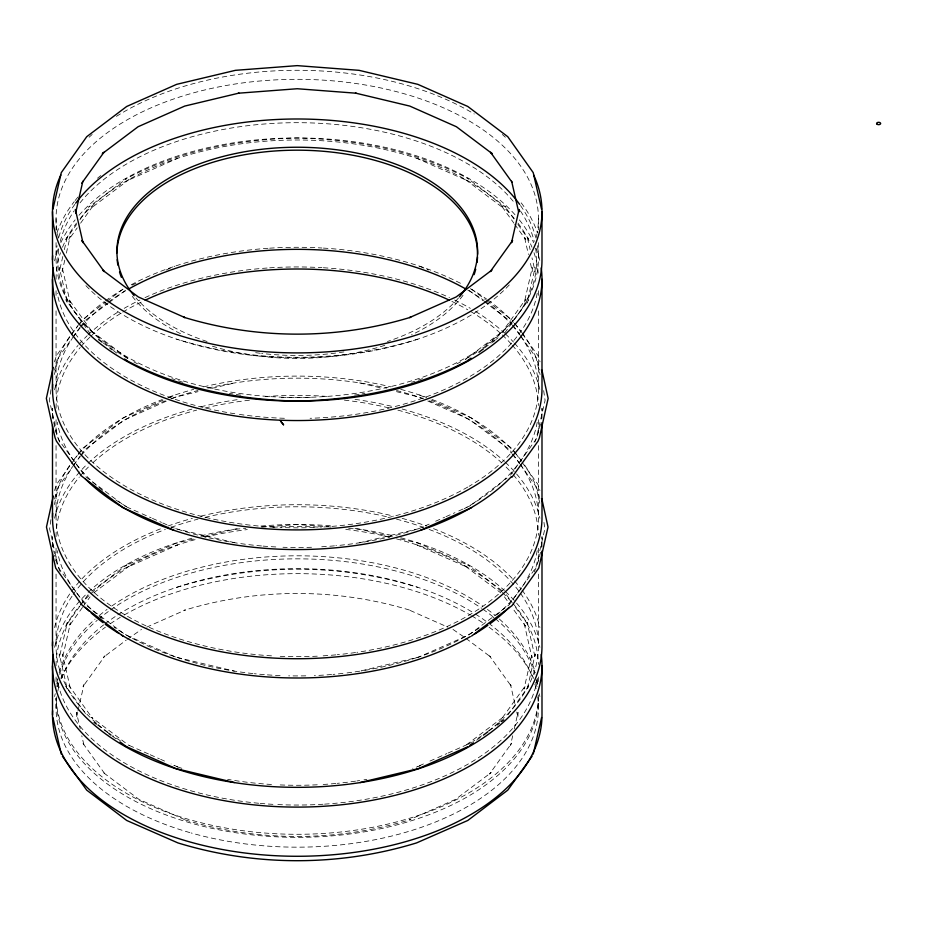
<?xml version="1.0" encoding="UTF-8"?>
<svg xmlns="http://www.w3.org/2000/svg" width="927" height="927" viewBox="0 0 927 927"><rect width="100%" height="100%" fill="white"/><g stroke="black" fill="none" stroke-linecap="round" stroke-linejoin="round"><path stroke-width="0.7" stroke-dasharray="4.63 3.48" d="M62.804 256.489L59.386 271.518L59.386 267.59L67.486 303.129L65.852 299.711L89.78 333.06M64.369 249.653L67.486 235.979L65.852 239.409L76.582 224.45M64.774 260.128L62.213 271.368L62.213 267.544L70.22 302.665L68.772 299.27L92.41 332.202L91.309 330.951L129.108 359.386L127.996 358.598A239.351 138.193 0 0 1 113.928 349.734M66.373 253.106L70.22 236.246L68.772 239.653L77.219 227.88M54.438 361.831L56.466 355.655L70.579 335.991M50.973 389.607L49.409 400.383L57.856 437.417L59.421 440.87L85.214 476.385L125.319 506.374M54.415 374.52L58.447 357.613L71.727 338.83M54.554 490.51L56.559 484.404L70.661 464.74M50.892 519.653L49.641 528.958L58.077 565.957L59.595 569.34L85.319 604.798L125.365 634.786M54.322 504.578L58.656 486.362L72.7 466.49M77.717 712.04L76.466 717.544L76.466 712.388L80.232 728.877M78.03 710.673L83.986 684.555L82.816 686.768L104.994 655.852L103.314 657.359L126.269 640.082M512.689 735.76L510.499 745.378L511.681 743.153L489.502 774.068L491.183 772.562L455.586 799.341L409.213 819.885L410.476 819.572C337.022 842.075 257.474 842.075 184.01 819.572L185.273 819.885L138.899 799.341L103.314 772.562L104.994 774.068L82.816 743.153L83.986 745.378L81.796 735.76M514.265 728.877L518.019 712.388L518.019 717.544L516.768 712.04M79.873 219.85L89.78 206.049L88.552 207.231L126.848 178.413L125.609 179.062C178.355 150.788 237.822 139.34 297.243 138.019C356.675 139.34 416.13 150.788 468.888 179.062L467.648 178.413L505.945 207.231L504.705 206.049L514.612 219.85M80.591 223.175L92.41 206.709L91.309 207.961L129.108 179.537L127.996 180.325L177.567 158.366L176.651 158.656M71.414 334.832L78.053 325.574M78.876 324.415L82.433 319.676L105.632 302.19M72.538 337.695L79.919 327.405M80.742 326.258L85.214 320.464L108.1 303.245M71.495 463.581L77.3 455.481M78.123 454.334L82.48 448.459L122.943 417.996L163.523 400.012M73.523 465.342L80.07 456.211M80.892 455.064L85.319 449.294L124.206 420.024L166.675 401.009M79.803 606.246L65.771 625.806L67.37 622.33L59.27 657.892L59.27 653.929L67.37 689.491L65.771 686.015L86.408 714.787M80.626 605.099L88.065 594.74M82.468 607.428L68.98 626.235L70.487 622.782L62.491 657.857L62.491 653.964L70.487 689.039L68.98 685.598L92.584 718.495L91.437 717.255L129.201 745.667M83.314 606.258L90.058 596.849M504.705 333.06L528.645 299.711L527 303.129L535.111 267.59L535.111 271.518L531.994 257.857M510.464 475.157L536.038 439.236L545.088 400.383L543.523 389.607M508.077 714.787L528.714 686.015L527.115 689.491L535.227 653.929L535.227 657.892L527.115 622.33L528.714 625.806L513.037 603.952M106.79 301.321L122.92 289.189M109.247 302.387L125.319 290.475M91.877 591.125L126.802 564.844L125.585 565.551L175.863 543.28L193.986 538.946M93.731 592.851L129.201 566.165L128.053 566.918L177.602 544.972L176.651 545.203M484.543 347.984L491.298 342.897M495.806 339.514L498.054 337.81M127.416 639.224L141.472 629.445M472.666 503.94L506.988 478.1M466.432 744.81L503.048 717.255L501.901 718.495L525.516 685.598L523.998 689.039L532.005 653.964L532.005 657.857L523.998 622.782L525.516 626.235L512.863 608.61M476.698 740.198L482.33 735.957M489.085 730.87L495.852 725.783M466.49 358.598L465.389 359.386L503.176 330.951L502.086 332.202L525.713 299.27L524.276 302.665L532.283 267.544L532.283 271.368L529.723 260.128M470.371 505.655L456.258 512.098M132.086 285.122L136.014 283.384M166.13 270.047L172.665 267.15M168.76 397.695L174.867 395.029M171.831 398.726L175.701 397.011L198.042 391.669M146.628 627.162L185.273 610.036L184.01 610.36C257.474 587.857 337.022 587.857 410.476 610.36L409.213 610.036L447.857 627.162M425.273 525.818L429.143 524.103M435.609 521.241L444.647 517.243M445.933 516.663L454.972 512.666M423.407 763.964L416.883 766.861L417.834 766.617M429.931 761.079L436.443 758.193M437.753 757.614L446.884 753.57M448.181 752.991L466.443 744.902M173.975 266.559L174.867 266.211M417.834 339.155L416.814 339.467C339.247 363.233 255.238 363.233 177.671 339.467L176.651 339.155M176.651 587.336L177.914 587.011C255.331 563.292 339.166 563.292 416.571 587.011L417.834 587.336M211.993 388.332L234.821 382.909M203.743 536.606L234.415 529.271L245.84 528.402M418.819 528.68L359.664 542.758M361.553 670.766L418.784 657.081L469.132 634.786L509.178 604.798L535.841 567.73L544.844 528.958L543.604 519.653M261.541 527.208L297.243 524.497L332.944 527.208M348.656 528.402L360.082 529.271L390.742 536.606M234.821 542.758L175.678 528.68M359.664 382.909L382.492 388.332M396.455 391.669L418.784 397.011L422.654 398.726M400.499 538.946L418.622 543.28L468.9 565.551L467.683 564.844L502.608 591.125M177.103 657.417L234.334 671.102M417.834 545.203L416.883 544.972L466.443 566.918L465.284 566.165L500.765 592.851M176.651 766.617L177.602 766.861L171.089 763.964M417.834 158.656L416.918 158.366L466.49 180.325L465.389 179.537L503.176 207.961L502.086 206.709L513.894 223.175M419.618 395.029L425.725 397.695M419.618 266.211L428.367 270.047M430.962 400.012L471.542 417.996L512.005 448.459L514.705 452.017M427.822 401.009L469.132 419.305L509.178 449.294L511.959 452.782M453.013 629.445L464.775 637.498M126.605 506.942L140.811 513.234M142.098 513.813L151.136 517.811M152.434 518.39L161.472 522.388M162.758 522.967L169.212 525.818M126.651 635.354L175.701 657.081M129.351 745.482L148.911 754.149M150.22 754.729L159.351 758.773M160.649 759.34L164.566 761.079M469.178 290.475L482.955 300.661M471.565 289.189L485.4 299.583M486.548 300.452L513.118 320.951M484.103 301.518L509.282 320.464L512.11 323.975M103.187 342.897L108.818 347.138M113.326 350.522L116.709 353.071M465.922 638.355L491.183 657.359L489.502 655.852L511.681 686.768L510.499 684.555L515.516 706.548M97.52 724.937L107.659 732.573M112.155 735.957L117.799 740.198M517.915 224.45L528.645 239.409L527 235.979L530.117 249.653M514.74 224.357L525.713 239.653L524.276 236.246L528.436 254.508M514.786 323.256L521.426 332.515M522.249 333.674L538.019 355.655L540.047 361.831M512.932 325.122L520.302 335.4M521.125 336.547L536.038 357.613L540.082 374.52M515.528 453.176L521.345 461.275M522.168 462.422L537.938 484.404L539.931 490.51M512.782 453.917L519.329 463.06M520.151 464.195L535.841 486.362L539.85 503.21M506.432 594.74L512.214 602.793M504.439 596.849L509.491 603.906M541.994 418.309L541.994 408.262A244.751 141.31 0 0 1 540.765 422.434M541.994 546.756L541.994 536.687A244.751 141.31 0 0 1 540.765 550.858M538.425 218.575L538.425 229.908M538.425 242.654L538.425 258.239M538.425 290.754L538.425 296.513M538.425 310.893L538.425 388.587M538.425 419.746L538.425 434.114M538.425 445.597L538.425 517.405M538.425 548.193L538.425 562.585M538.425 574.091L538.425 646.026M538.425 676.942L538.425 683.906M538.425 707.927L538.425 698.089A241.182 139.247 0 0 1 297.243 837.336A241.182 139.247 0 0 1 56.06 698.089L56.06 707.927M56.06 218.575L56.06 229.908M56.06 242.654L56.06 258.239M56.06 290.754L56.06 296.513M56.06 310.893L56.06 388.587M56.06 419.746L56.06 434.114M56.06 445.597L56.06 517.405M56.06 548.193L56.06 562.585M56.06 574.091L56.06 646.026M56.06 676.942L56.06 683.906M52.491 418.309L52.491 408.262A244.751 141.31 0 0 0 59.618 442.098M52.491 546.756L52.491 536.687A244.751 141.31 0 0 0 54.276 553.709M54.589 696.525A244.751 141.31 0 0 1 55.284 693.686M57.451 686.664A244.751 141.31 0 0 1 59.038 682.492M60.834 678.39A244.751 141.31 0 0 1 105.4 627.22M110.197 623.825A244.751 141.31 0 0 1 120.267 617.359M124.183 615.041A244.751 141.31 0 0 1 470.313 615.041M471.623 615.806A244.751 141.31 0 0 1 484.3 623.825M489.085 627.22A244.751 141.31 0 0 1 533.662 678.39M535.447 682.492A244.751 141.31 0 0 1 537.034 686.664M539.213 693.686A244.751 141.31 0 0 1 539.908 696.525M537.44 245.667A241.182 139.247 0 0 1 482.758 347.219M477.915 350.476A241.182 139.247 0 0 1 114.137 348.853M112.92 348.042A241.182 139.247 0 0 1 57.045 245.667M58.818 237.266A241.182 139.247 0 0 1 74.844 204.369M520.487 205.539A241.182 139.247 0 0 1 535.679 237.266M458.483 297.984A180.336 104.114 0 0 1 387.416 341.518M343.917 351.924A180.336 104.114 0 0 1 337.022 352.909M335.632 353.083A180.336 104.114 0 0 1 261.657 353.43M260.255 353.257A180.336 104.114 0 0 1 253.314 352.341M207.08 341.518A180.336 104.114 0 0 1 136.002 297.984M463.025 295.296A180.336 104.114 0 0 1 411.518 334.856M384.786 345.331A180.336 104.114 0 0 1 209.699 345.331M180.464 333.639A180.336 104.114 0 0 1 131.472 295.296M535.621 248.401A239.351 138.193 0 0 1 494.427 339.212M493.349 340.116A239.351 138.193 0 0 1 483.002 348.031M476.849 352.225A239.351 138.193 0 0 1 467.822 357.822M460.615 361.878A239.351 138.193 0 0 1 456.965 363.801M422.538 378.622A239.351 138.193 0 0 1 411.634 382.26M365.029 393.407A239.351 138.193 0 0 1 362.109 393.894M359.189 394.357A239.351 138.193 0 0 1 353.593 395.18M240.893 395.18A239.351 138.193 0 0 1 229.456 393.407M182.851 382.26A239.351 138.193 0 0 1 171.947 378.622M137.52 363.801A239.351 138.193 0 0 1 133.882 361.878M109.108 346.304A239.351 138.193 0 0 1 103.361 341.912M98.992 338.309A239.351 138.193 0 0 1 58.864 248.401M60.267 241.449A239.351 138.193 0 0 1 74.09 210.904M80.035 202.828A239.351 138.193 0 0 1 297.243 122.688A239.351 138.193 0 0 1 514.462 202.828M520.406 210.904A239.351 138.193 0 0 1 534.219 241.449M537.208 293.222A241.182 139.247 0 0 1 310.082 418.286M284.404 418.286A241.182 139.247 0 0 1 236.2 413.952M234.821 413.743A241.182 139.247 0 0 1 57.277 293.222M56.06 279.247A241.182 139.247 0 0 1 60.475 252.723M62.515 247.254A241.182 139.247 0 0 1 76.57 223.048M80.243 218.471A241.182 139.247 0 0 1 297.243 140A241.182 139.247 0 0 1 514.242 218.471M517.915 223.048A241.182 139.247 0 0 1 531.971 247.254M534.01 252.723A241.182 139.247 0 0 1 538.378 276.466M520.487 335.887A241.182 139.247 0 0 1 469.085 486.293M467.787 487.046A241.182 139.247 0 0 1 320.128 527.208M314.38 527.486A241.182 139.247 0 0 1 280.105 527.486M274.369 527.208A241.182 139.247 0 0 1 72.387 338.239M73.187 337.057A241.182 139.247 0 0 1 80.243 327.822M81.205 326.686A241.182 139.247 0 0 1 107.045 302.967M108.204 302.121A241.182 139.247 0 0 1 125.412 290.881M467.787 290.128A241.182 139.247 0 0 1 483.952 300.441M485.122 301.275A241.182 139.247 0 0 1 511.31 324.45M512.307 325.562A241.182 139.247 0 0 1 519.641 334.717M537.208 422.237A241.182 139.247 0 0 1 464.253 508.714M423.5 526.895A241.182 139.247 0 0 1 335.864 545.702M334.438 545.841A241.182 139.247 0 0 1 318.691 546.953M311.518 547.254A241.182 139.247 0 0 1 282.978 547.254M275.806 546.953A241.182 139.247 0 0 1 262.909 546.084M261.484 545.957A241.182 139.247 0 0 1 170.997 526.895M126.709 506.721A241.182 139.247 0 0 1 114.137 498.877M102.549 490.441A241.182 139.247 0 0 1 57.277 422.237M56.06 408.262A241.182 139.247 0 0 1 80.243 347.486M81.205 346.35A241.182 139.247 0 0 1 90.243 336.802M91.194 335.887A241.182 139.247 0 0 1 121.576 312.851M122.839 312.075A241.182 139.247 0 0 1 142.607 301.402M451.889 301.402A241.182 139.247 0 0 1 467.787 309.792M470.371 311.31A241.182 139.247 0 0 1 501.356 334.079M502.33 334.983A241.182 139.247 0 0 1 511.31 344.114M512.307 345.226A241.182 139.247 0 0 1 538.378 405.481M520.487 464.705A241.182 139.247 0 0 1 356.918 652.33M355.539 652.527A241.182 139.247 0 0 1 337.289 654.717M335.864 654.856A241.182 139.247 0 0 1 322.99 655.852M317.254 656.177A241.182 139.247 0 0 1 277.231 656.177M271.495 655.852A241.182 139.247 0 0 1 72.387 467.057M73.187 465.875A241.182 139.247 0 0 1 80.243 456.64M81.205 455.505A241.182 139.247 0 0 1 165.388 400.812M170.997 398.772A241.182 139.247 0 0 1 198.019 390.499M207.752 388.1A241.182 139.247 0 0 1 386.744 388.1M396.478 390.499A241.182 139.247 0 0 1 423.5 398.772M429.097 400.812A241.182 139.247 0 0 1 511.31 453.268M512.307 454.381A241.182 139.247 0 0 1 519.641 463.535M537.208 550.661A241.182 139.247 0 0 1 493.037 617.985M479.143 628.124A241.182 139.247 0 0 1 417.834 657.278M416.547 657.695A241.182 139.247 0 0 1 361.101 670.963M359.664 671.183A241.182 139.247 0 0 1 344.369 673.245M342.955 673.408A241.182 139.247 0 0 1 333.013 674.392M331.588 674.508A241.182 139.247 0 0 1 314.38 675.574M305.794 675.841A241.182 139.247 0 0 1 288.703 675.841M280.105 675.574A241.182 139.247 0 0 1 265.759 674.74M264.334 674.624A241.182 139.247 0 0 1 254.369 673.709M252.955 673.558A241.182 139.247 0 0 1 114.137 627.301M102.549 618.865A241.182 139.247 0 0 1 57.277 550.661M56.06 536.687A241.182 139.247 0 0 1 79.305 477.046M80.243 475.91A241.182 139.247 0 0 1 88.378 467.057M93.14 462.503A241.182 139.247 0 0 1 196.64 410.128M204.948 408.042A241.182 139.247 0 0 1 250.128 400.116M281.541 397.729A241.182 139.247 0 0 1 312.955 397.729M344.369 400.116A241.182 139.247 0 0 1 389.537 408.042M397.857 410.128A241.182 139.247 0 0 1 501.356 462.503M506.119 467.057A241.182 139.247 0 0 1 512.307 473.651M513.28 474.775A241.182 139.247 0 0 1 538.413 535.296M520.487 593.326A241.182 139.247 0 0 1 503.303 718.402M502.33 719.306A241.182 139.247 0 0 1 499.352 722.017M498.332 722.909A241.182 139.247 0 0 1 488.587 730.8M481.565 735.829A241.182 139.247 0 0 1 472.921 741.438M471.646 742.214A241.182 139.247 0 0 1 467.787 744.497M420.673 765.656A241.182 139.247 0 0 1 412.631 768.309M366.837 779.352A241.182 139.247 0 0 1 363.975 779.839M359.664 780.534A241.182 139.247 0 0 1 356.918 780.951M355.539 781.148A241.182 139.247 0 0 1 337.289 783.338M335.864 783.477A241.182 139.247 0 0 1 322.99 784.485M317.254 784.798A241.182 139.247 0 0 1 277.231 784.798M271.495 784.485A241.182 139.247 0 0 1 227.648 779.352M181.854 768.309A241.182 139.247 0 0 1 173.812 765.656M120.313 740.661A241.182 139.247 0 0 1 112.92 735.829M108.204 732.504A241.182 139.247 0 0 1 97.196 723.802M96.153 722.909A241.182 139.247 0 0 1 72.387 595.679M73.187 594.497A241.182 139.247 0 0 1 165.388 529.433M170.997 527.393A241.182 139.247 0 0 1 198.019 519.12M204.948 517.382A241.182 139.247 0 0 1 389.537 517.382M396.478 519.12A241.182 139.247 0 0 1 423.5 527.393M429.097 529.433A241.182 139.247 0 0 1 519.641 592.156M537.44 678.367A241.182 139.247 0 0 1 338.703 802.967M337.289 803.106A241.182 139.247 0 0 1 324.427 804.149M322.99 804.242A241.182 139.247 0 0 1 274.369 804.416M272.932 804.335A241.182 139.247 0 0 1 260.047 803.373M258.633 803.245A241.182 139.247 0 0 1 57.045 678.367M56.06 665.795A241.182 139.247 0 0 1 79.305 606.154M80.243 605.018A241.182 139.247 0 0 1 90.243 594.346M91.194 593.431A241.182 139.247 0 0 1 198.019 538.888M204.948 537.15A241.182 139.247 0 0 1 247.312 529.572M272.932 527.266A241.182 139.247 0 0 1 321.565 527.266M345.771 529.398A241.182 139.247 0 0 1 389.537 537.15M396.478 538.888A241.182 139.247 0 0 1 501.356 591.611M502.33 592.527A241.182 139.247 0 0 1 512.307 602.77M513.28 603.894A241.182 139.247 0 0 1 538.413 664.404M538.425 695.041A241.182 139.247 0 0 1 298.448 834.288A241.182 139.247 0 0 1 56.072 696.432M56.837 683.871A241.182 139.247 0 0 1 57.544 679.665M59.189 672.689A241.182 139.247 0 0 1 95.133 619.062M99.293 615.493A241.182 139.247 0 0 1 107.045 609.421M111.727 606.073A241.182 139.247 0 0 1 482.758 606.073M487.44 609.421A241.182 139.247 0 0 1 495.192 615.493M499.352 619.062A241.182 139.247 0 0 1 535.296 672.689M536.953 679.665A241.182 139.247 0 0 1 537.648 683.871M56.837 686.919A241.182 139.247 0 0 1 57.822 681.31M59.595 674.335A241.182 139.247 0 0 1 97.196 620.314M98.239 619.421A241.182 139.247 0 0 1 109.363 610.777M110.545 609.943A241.182 139.247 0 0 1 481.565 608.286M482.758 609.109A241.182 139.247 0 0 1 494.126 617.66M495.192 618.541A241.182 139.247 0 0 1 534.891 674.335M536.362 679.908A241.182 139.247 0 0 1 537.648 686.919M537.648 696.756A241.182 139.247 0 0 1 433.013 823.014A241.182 139.247 0 0 1 191.194 832.979M189.838 832.597A241.182 139.247 0 0 1 56.837 696.756M57.822 691.148A241.182 139.247 0 0 1 59.595 684.172M61.449 678.657A241.182 139.247 0 0 1 103.65 624.879M104.774 624.01A241.182 139.247 0 0 1 116.57 615.679M117.81 614.879A241.182 139.247 0 0 1 474.184 613.292M475.435 614.08A241.182 139.247 0 0 1 487.44 622.307M488.587 623.153A241.182 139.247 0 0 1 533.037 678.657M534.891 684.172A241.182 139.247 0 0 1 536.362 689.746M536.953 233.94A241.182 139.247 0 0 1 536.038 238.146M509.282 284.925A241.182 139.247 0 0 1 297.243 357.81A241.182 139.247 0 0 1 85.214 284.925M58.459 238.146A241.182 139.247 0 0 1 292.364 79.351A241.182 139.247 0 0 1 537.208 232.55M540.499 552.283A244.751 141.31 0 0 1 534.276 571.889M60.209 571.889A244.751 141.31 0 0 1 54.589 555.122M54.589 518.239A244.751 141.31 0 0 1 87.173 464.172M88.146 463.245A244.751 141.31 0 0 1 192.376 409.004M200.753 406.826A244.751 141.31 0 0 1 239.49 399.363M265.296 396.582A244.751 141.31 0 0 1 329.189 396.582M354.995 399.363A244.751 141.31 0 0 1 393.732 406.826M402.121 409.004A244.751 141.31 0 0 1 504.381 461.403M505.366 462.318A244.751 141.31 0 0 1 539.908 518.239M540.499 423.859A244.751 141.31 0 0 1 534.879 442.098M54.589 389.815A244.751 141.31 0 0 1 78.007 345.435M79.004 344.299A244.751 141.31 0 0 1 87.173 335.748M88.146 334.821A244.751 141.31 0 0 1 118.969 311.437M124.183 308.343A244.751 141.31 0 0 1 139.884 300.035M144.994 297.613A244.751 141.31 0 0 1 268.204 267.949M269.664 267.845A244.751 141.31 0 0 1 321.924 267.671M323.372 267.752A244.751 141.31 0 0 1 449.502 297.613M454.612 300.035A244.751 141.31 0 0 1 470.313 308.343M475.516 311.437A244.751 141.31 0 0 1 504.381 332.978M505.366 333.894A244.751 141.31 0 0 1 513.454 342.04M514.485 343.164A244.751 141.31 0 0 1 539.908 389.815M54.589 647.347A244.751 141.31 0 0 1 87.173 593.28M88.146 592.353A244.751 141.31 0 0 1 193.755 537.741M200.753 535.933A244.751 141.31 0 0 1 239.49 528.483M260.95 526.049A244.751 141.31 0 0 1 333.546 526.049M354.995 528.483A244.751 141.31 0 0 1 393.732 535.933M400.731 537.741A244.751 141.31 0 0 1 504.381 590.511M505.366 591.438A244.751 141.31 0 0 1 539.908 647.347M54.589 627.591A244.751 141.31 0 0 1 70.695 592.55M71.553 591.368A244.751 141.31 0 0 1 160.985 528.645M167.88 526.072A244.751 141.31 0 0 1 192.376 518.355M200.753 516.165A244.751 141.31 0 0 1 393.732 516.165M402.121 518.355A244.751 141.31 0 0 1 426.617 526.072M433.512 528.645A244.751 141.31 0 0 1 521.183 589.004M522.075 590.186A244.751 141.31 0 0 1 539.908 627.591M54.589 498.969A244.751 141.31 0 0 1 69.873 465.111M73.303 460.383A244.751 141.31 0 0 1 162.352 399.502M167.88 397.451A244.751 141.31 0 0 1 193.755 389.352M203.581 386.86A244.751 141.31 0 0 1 390.904 386.86M400.731 389.352A244.751 141.31 0 0 1 426.617 397.451M432.133 399.502A244.751 141.31 0 0 1 521.183 460.383M524.624 465.111A244.751 141.31 0 0 1 539.908 498.969M54.589 370.151A244.751 141.31 0 0 1 70.695 335.11M71.553 333.917A244.751 141.31 0 0 1 78.007 325.771M79.004 324.624A244.751 141.31 0 0 1 104.23 301.704M105.4 300.846A244.751 141.31 0 0 1 124.183 288.668M131.24 284.751A244.751 141.31 0 0 1 268.204 248.285M269.664 248.181A244.751 141.31 0 0 1 321.924 248.007M323.372 248.088A244.751 141.31 0 0 1 463.257 284.751M470.313 288.668A244.751 141.31 0 0 1 486.71 299.143M487.903 299.989A244.751 141.31 0 0 1 513.454 322.364M514.485 323.5A244.751 141.31 0 0 1 521.183 331.565M522.075 332.747A244.751 141.31 0 0 1 539.908 370.151M54.589 260.8A244.751 141.31 0 0 1 58.482 248.158M60.834 242.665A244.751 141.31 0 0 1 75.133 219.884M79.004 215.284A244.751 141.31 0 0 1 297.243 137.938A244.751 141.31 0 0 1 515.493 215.284M519.352 219.884A244.751 141.31 0 0 1 533.662 242.665M536.003 248.158A244.751 141.31 0 0 1 539.908 260.8M56.976 232.967A244.751 141.31 0 0 1 74.206 201.68M75.133 200.51A244.751 141.31 0 0 1 78.007 197.045M97.451 178.251A244.751 141.31 0 0 1 100.788 175.597M521.183 202.851A244.751 141.31 0 0 1 537.521 232.967M89.119 137.231A244.751 141.31 0 0 1 92.144 134.473M116.42 116.362A244.751 141.31 0 0 1 474.23 113.986M502.341 134.473A244.751 141.31 0 0 1 505.366 137.231"/><path stroke-width="1.39" d="M518.749 211.97L519.085 209.502L511.53 242.654L512.596 240.51L490.325 271.553L491.878 270.081L456.165 296.953L409.618 317.567L410.8 317.208C337.138 339.78 257.358 339.78 183.685 317.208L184.867 317.567L138.32 296.953L102.607 270.081L104.172 271.553L81.9 240.51L82.966 242.654L75.4 209.502L75.736 211.97M52.943 209.143L61.275 172.631L86.732 136.698L126.698 106.466L176.651 84.345L235.458 70.325L297.243 65.632L359.039 70.325L417.834 84.345L467.787 106.466L507.764 136.698L533.222 172.631L541.542 209.143M75.597 213.036L82.851 181.252M53.175 367.382L46.35 398.425L55.075 437.787L56.466 441.194L81.367 475.899L122.92 507.66L173.975 530.279M53.291 496.061L46.466 527.046L55.701 568.089L82.48 605.632L122.943 636.096M533.257 754.057L541.588 717.544M81.669 183.337L103.963 152.26L102.329 153.65L138.1 126.732L184.705 106.084L238.992 93.106M532.075 756.27L507.787 790.128L467.787 820.465L416.571 842.91C339.166 866.629 255.331 866.629 177.914 842.91L126.709 820.465L86.698 790.128L62.41 756.27M512.063 477.173L538.019 441.194L539.41 437.787L548.135 398.425L541.947 370.163M467.648 360.696L471.02 358.158M478.911 352.225L483.419 348.83M492.422 342.051L494.682 340.36M471.542 636.096L512.005 605.632L538.784 568.089L548.019 527.046L541.832 498.83M469.943 745.285L473.315 742.747M483.454 735.111L487.961 731.727M496.976 724.937L499.224 723.245M501.484 721.554L503.732 719.85M468.888 360.047C416.13 388.32 356.675 399.769 297.243 401.09C237.822 399.769 178.355 388.32 125.609 360.047M420.51 530.279L471.565 507.66M467.579 746.861L418.622 768.553L360.082 782.55M238.355 93.21L297.243 88.737L356.13 93.21L355.493 93.106L409.78 106.084L456.397 126.732L492.167 153.65L490.522 152.26L511.994 182.19M234.415 782.55L175.863 768.553L125.585 746.281M98.691 339.514L102.063 342.051M109.954 347.984L112.202 349.676M124.589 359.004L126.848 360.696M94.137 722.4L96.385 724.091M108.783 733.419L111.031 735.111M120.046 741.89L126.802 746.977M283.535 424.693L280.383 420.719M280.742 421.356L283.535 424.867M511.646 181.252L518.575 211.646M52.909 717.544L61.228 754.057M541.994 211.588L541.994 259.873A244.751 141.31 0 0 1 293.581 401.159A244.751 141.31 0 0 1 52.607 255.632M541.994 279.247L541.994 388.587A244.751 141.31 0 0 1 293.581 529.885A244.751 141.31 0 0 1 52.607 384.357M541.994 422.619L541.994 517.405A244.751 141.31 0 0 1 293.581 658.703A244.751 141.31 0 0 1 52.607 513.176M541.994 551.067L541.994 646.026A244.751 141.31 0 0 1 293.581 787.324A244.751 141.31 0 0 1 52.607 641.797M541.994 665.795L541.994 714.96A244.751 141.31 0 0 1 293.581 856.258A244.751 141.31 0 0 1 52.607 710.731M52.491 211.588L52.491 259.873M52.491 279.247L52.491 388.587M52.491 425.493L52.491 517.405M52.491 553.952L52.491 646.026M52.491 665.795L52.491 714.96M134.125 295.748A180.336 104.114 0 0 1 298.32 147.242A180.336 104.114 0 0 1 459.433 296.872M541.206 654.462A244.751 141.31 0 0 1 297.243 807.104A244.751 141.31 0 0 1 53.279 654.462M509.213 607.336A244.751 141.31 0 0 1 490.267 623.57M487.903 625.285A244.751 141.31 0 0 1 474.23 634.288M470.313 636.606A244.751 141.31 0 0 1 121.564 635.065M118.969 633.5A244.751 141.31 0 0 1 105.4 624.427M103.071 622.701A244.751 141.31 0 0 1 91.124 612.874M89.119 611.044A244.751 141.31 0 0 1 85.284 607.336M511.368 476.71A244.751 141.31 0 0 1 299.433 549.56A244.751 141.31 0 0 1 85.284 478.911M541.206 267.903A244.751 141.31 0 0 1 297.243 420.545A244.751 141.31 0 0 1 53.279 267.903M533.662 175.018A244.751 141.31 0 0 1 297.243 352.897A244.751 141.31 0 0 1 60.834 175.018M477.521 257.011A180.336 104.114 0 0 1 477.034 262.445M475.713 269.247A180.336 104.114 0 0 1 474.114 274.647M121.367 277.312A180.336 104.114 0 0 1 119.513 271.959M117.891 265.168A180.336 104.114 0 0 1 117.15 259.722M116.918 252.955A180.336 104.114 0 0 1 298.413 150.186A180.336 104.114 0 0 1 477.59 254.299M75.701 203.198A241.182 139.247 0 0 1 298.343 118.992A241.182 139.247 0 0 1 519.641 204.369M129.05 288.795A241.182 139.247 0 0 1 465.447 288.795M145.18 300.174A241.182 139.247 0 0 1 449.317 300.174M877.197 124.311A2.016 1.17 0 0 0 880.58 123.789A2.016 1.17 0 0 0 878.112 122.352A2.016 1.17 0 0 0 877.197 124.311"/></g></svg>
